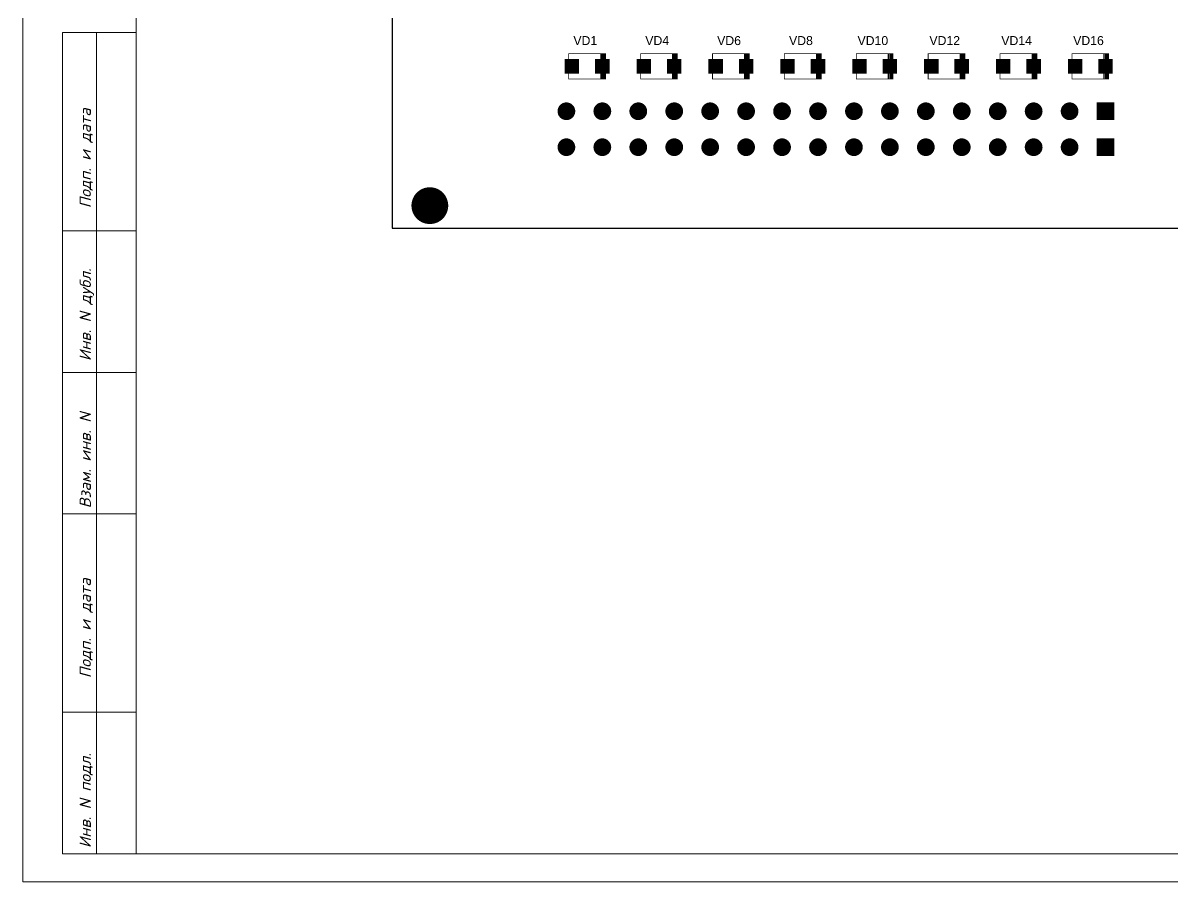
# Model space of a CAD drawing. Extents: x 25 to 880, y 8 to 306.
# Drawn here: x 460 to 663.2, y 9 to 160.7 of the extents above; entities that cross this region are included whole.
import ezdxf
from ezdxf.enums import TextEntityAlignment as Align

# ---------------------------------------------------------------- set-up
doc = ezdxf.new("R2010")
doc.units = 0
doc.header["$MEASUREMENT"] = 0
doc.layers.add('BOT_SILK', color=7, linetype='Continuous')
doc.layers.add('РАМКА', color=7, linetype='Continuous', lineweight=0)
doc.styles.add('ADRF1', font='romans', dxfattribs={"oblique": 15})

msp = doc.modelspace()

# ---------------------------------------------------------------- linework, layer by layer
at = {"layer": 'BOT_SILK'}
msp.add_lwpolyline([(816.35, 253.07), (525.2, 253.07), (525.2, 124.48), (816.35, 124.48)], close=True, dxfattribs=at)
for points, const_width in [([(562.91, 155.31), (562.91, 150.81), (556.41, 150.81), (556.41, 155.31)], 0.125), ([(575.61, 155.31), (575.61, 150.81), (569.11, 150.81), (569.11, 155.31)], 0.125), ([(588.31, 155.31), (588.31, 150.81), (581.81, 150.81), (581.81, 155.31)], 0.125), ([(601.01, 155.31), (601.01, 150.81), (594.51, 150.81), (594.51, 155.31)], 0.125), ([(613.71, 155.31), (613.71, 150.81), (607.21, 150.81), (607.21, 155.31)], 0.125), ([(626.41, 155.31), (626.41, 150.81), (619.91, 150.81), (619.91, 155.31)], 0.125), ([(639.11, 155.31), (639.11, 150.81), (632.61, 150.81), (632.61, 155.31)], 0.125), ([(651.81, 155.31), (651.81, 150.81), (645.31, 150.81), (645.31, 155.31)], 0.125), ([(558.13, 154.22), (555.82, 154.22), (555.82, 151.9), (558.13, 151.9)], 0.25), ([(563.51, 154.22), (561.19, 154.22), (561.19, 151.9), (563.51, 151.9)], 0.25), ([(570.83, 154.22), (568.52, 154.22), (568.52, 151.9), (570.83, 151.9)], 0.25), ([(576.21, 154.22), (573.89, 154.22), (573.89, 151.9), (576.21, 151.9)], 0.25), ([(583.53, 154.22), (581.22, 154.22), (581.22, 151.9), (583.53, 151.9)], 0.25), ([(588.91, 154.22), (586.59, 154.22), (586.59, 151.9), (588.91, 151.9)], 0.25), ([(596.23, 154.22), (593.92, 154.22), (593.92, 151.9), (596.23, 151.9)], 0.25), ([(601.61, 154.22), (599.29, 154.22), (599.29, 151.9), (601.61, 151.9)], 0.25), ([(608.93, 154.22), (606.62, 154.22), (606.62, 151.9), (608.93, 151.9)], 0.25), ([(614.31, 154.22), (611.99, 154.22), (611.99, 151.9), (614.31, 151.9)], 0.25), ([(621.63, 154.22), (619.32, 154.22), (619.32, 151.9), (621.63, 151.9)], 0.25), ([(627.01, 154.22), (624.69, 154.22), (624.69, 151.9), (627.01, 151.9)], 0.25), ([(634.33, 154.22), (632.02, 154.22), (632.02, 151.9), (634.33, 151.9)], 0.25), ([(639.71, 154.22), (637.39, 154.22), (637.39, 151.9), (639.71, 151.9)], 0.25), ([(647.03, 154.22), (644.72, 154.22), (644.72, 151.9), (647.03, 151.9)], 0.25), ([(652.41, 154.22), (650.09, 154.22), (650.09, 151.9), (652.41, 151.9)], 0.25), ([(652.69, 146.56), (649.81, 146.56), (649.81, 143.68), (652.69, 143.68)], 0.25), ([(652.69, 140.21), (649.81, 140.21), (649.81, 137.33), (652.69, 137.33)], 0.25)]:
    msp.add_lwpolyline(points, close=True, dxfattribs=dict(at, const_width=const_width))
for points, const_width in [([(562.04, 155.31), (562.04, 150.81)], 0.125), ([(562.16, 155.31), (562.16, 150.81)], 0.125), ([(562.29, 155.31), (562.29, 150.81)], 0.125), ([(562.41, 155.31), (562.41, 150.81)], 0.125), ([(562.54, 155.31), (562.54, 150.81)], 0.125), ([(562.66, 155.31), (562.66, 150.81)], 0.125), ([(562.79, 155.31), (562.79, 150.81)], 0.125), ([(574.74, 155.31), (574.74, 150.81)], 0.125), ([(574.86, 155.31), (574.86, 150.81)], 0.125), ([(574.99, 155.31), (574.99, 150.81)], 0.125), ([(575.11, 155.31), (575.11, 150.81)], 0.125), ([(575.24, 155.31), (575.24, 150.81)], 0.125), ([(575.36, 155.31), (575.36, 150.81)], 0.125), ([(575.49, 155.31), (575.49, 150.81)], 0.125), ([(587.44, 155.31), (587.44, 150.81)], 0.125), ([(587.56, 155.31), (587.56, 150.81)], 0.125), ([(587.69, 155.31), (587.69, 150.81)], 0.125), ([(587.81, 155.31), (587.81, 150.81)], 0.125), ([(587.94, 155.31), (587.94, 150.81)], 0.125), ([(588.06, 155.31), (588.06, 150.81)], 0.125), ([(588.19, 155.31), (588.19, 150.81)], 0.125), ([(600.14, 155.31), (600.14, 150.81)], 0.125), ([(600.26, 155.31), (600.26, 150.81)], 0.125), ([(600.39, 155.31), (600.39, 150.81)], 0.125), ([(600.51, 155.31), (600.51, 150.81)], 0.125), ([(600.64, 155.31), (600.64, 150.81)], 0.125), ([(600.76, 155.31), (600.76, 150.81)], 0.125), ([(600.89, 155.31), (600.89, 150.81)], 0.125), ([(612.84, 155.31), (612.84, 150.81)], 0.125), ([(612.96, 155.31), (612.96, 150.81)], 0.125), ([(613.09, 155.31), (613.09, 150.81)], 0.125), ([(613.21, 155.31), (613.21, 150.81)], 0.125), ([(613.34, 155.31), (613.34, 150.81)], 0.125), ([(613.46, 155.31), (613.46, 150.81)], 0.125), ([(613.59, 155.31), (613.59, 150.81)], 0.125), ([(625.54, 155.31), (625.54, 150.81)], 0.125), ([(625.66, 155.31), (625.66, 150.81)], 0.125), ([(625.79, 155.31), (625.79, 150.81)], 0.125), ([(625.91, 155.31), (625.91, 150.81)], 0.125), ([(626.04, 155.31), (626.04, 150.81)], 0.125), ([(626.16, 155.31), (626.16, 150.81)], 0.125), ([(626.29, 155.31), (626.29, 150.81)], 0.125), ([(638.24, 155.31), (638.24, 150.81)], 0.125), ([(638.36, 155.31), (638.36, 150.81)], 0.125), ([(638.49, 155.31), (638.49, 150.81)], 0.125), ([(638.61, 155.31), (638.61, 150.81)], 0.125), ([(638.74, 155.31), (638.74, 150.81)], 0.125), ([(638.86, 155.31), (638.86, 150.81)], 0.125), ([(638.99, 155.31), (638.99, 150.81)], 0.125), ([(650.94, 155.31), (650.94, 150.81)], 0.125), ([(651.06, 155.31), (651.06, 150.81)], 0.125), ([(651.19, 155.31), (651.19, 150.81)], 0.125), ([(651.31, 155.31), (651.31, 150.81)], 0.125), ([(651.44, 155.31), (651.44, 150.81)], 0.125), ([(651.56, 155.31), (651.56, 150.81)], 0.125), ([(651.69, 155.31), (651.69, 150.81)], 0.125), ([(555.94, 154.22), (555.94, 151.9)], 0.25), ([(556.19, 154.22), (556.19, 151.9)], 0.25), ([(556.44, 154.22), (556.44, 151.9)], 0.25), ([(556.69, 154.22), (556.69, 151.9)], 0.25), ([(556.94, 154.22), (556.94, 151.9)], 0.25), ([(557.19, 154.22), (557.19, 151.9)], 0.25), ([(557.44, 154.22), (557.44, 151.9)], 0.25), ([(557.69, 154.22), (557.69, 151.9)], 0.25), ([(557.94, 154.22), (557.94, 151.9)], 0.25), ([(561.19, 154.22), (561.19, 151.9)], 0.25), ([(561.44, 154.22), (561.44, 151.9)], 0.25), ([(561.69, 154.22), (561.69, 151.9)], 0.25), ([(561.94, 154.22), (561.94, 151.9)], 0.25), ([(562.19, 154.22), (562.19, 151.9)], 0.25), ([(562.44, 154.22), (562.44, 151.9)], 0.25), ([(562.69, 154.22), (562.69, 151.9)], 0.25), ([(562.94, 154.22), (562.94, 151.9)], 0.25), ([(563.19, 154.22), (563.19, 151.9)], 0.25), ([(563.44, 154.22), (563.44, 151.9)], 0.25), ([(568.69, 154.22), (568.69, 151.9)], 0.25), ([(568.94, 154.22), (568.94, 151.9)], 0.25), ([(569.19, 154.22), (569.19, 151.9)], 0.25), ([(569.44, 154.22), (569.44, 151.9)], 0.25), ([(569.69, 154.22), (569.69, 151.9)], 0.25), ([(569.94, 154.22), (569.94, 151.9)], 0.25), ([(570.19, 154.22), (570.19, 151.9)], 0.25), ([(570.44, 154.22), (570.44, 151.9)], 0.25), ([(570.69, 154.22), (570.69, 151.9)], 0.25), ([(573.94, 154.22), (573.94, 151.9)], 0.25), ([(574.19, 154.22), (574.19, 151.9)], 0.25), ([(574.44, 154.22), (574.44, 151.9)], 0.25), ([(574.69, 154.22), (574.69, 151.9)], 0.25), ([(574.94, 154.22), (574.94, 151.9)], 0.25), ([(575.19, 154.22), (575.19, 151.9)], 0.25), ([(575.44, 154.22), (575.44, 151.9)], 0.25), ([(575.69, 154.22), (575.69, 151.9)], 0.25), ([(575.94, 154.22), (575.94, 151.9)], 0.25), ([(576.19, 154.22), (576.19, 151.9)], 0.25), ([(581.44, 154.22), (581.44, 151.9)], 0.25), ([(581.69, 154.22), (581.69, 151.9)], 0.25), ([(581.94, 154.22), (581.94, 151.9)], 0.25), ([(582.19, 154.22), (582.19, 151.9)], 0.25), ([(582.44, 154.22), (582.44, 151.9)], 0.25), ([(582.69, 154.22), (582.69, 151.9)], 0.25), ([(582.94, 154.22), (582.94, 151.9)], 0.25), ([(583.19, 154.22), (583.19, 151.9)], 0.25), ([(583.44, 154.22), (583.44, 151.9)], 0.25), ([(586.69, 154.22), (586.69, 151.9)], 0.25), ([(586.94, 154.22), (586.94, 151.9)], 0.25), ([(587.19, 154.22), (587.19, 151.9)], 0.25), ([(587.44, 154.22), (587.44, 151.9)], 0.25), ([(587.69, 154.22), (587.69, 151.9)], 0.25), ([(587.94, 154.22), (587.94, 151.9)], 0.25), ([(588.19, 154.22), (588.19, 151.9)], 0.25), ([(588.44, 154.22), (588.44, 151.9)], 0.25), ([(588.69, 154.22), (588.69, 151.9)], 0.25), ([(593.94, 154.22), (593.94, 151.9)], 0.25), ([(594.19, 154.22), (594.19, 151.9)], 0.25), ([(594.44, 154.22), (594.44, 151.9)], 0.25), ([(594.69, 154.22), (594.69, 151.9)], 0.25), ([(594.94, 154.22), (594.94, 151.9)], 0.25), ([(595.19, 154.22), (595.19, 151.9)], 0.25), ([(595.44, 154.22), (595.44, 151.9)], 0.25), ([(595.69, 154.22), (595.69, 151.9)], 0.25), ([(595.94, 154.22), (595.94, 151.9)], 0.25), ([(596.19, 154.22), (596.19, 151.9)], 0.25), ([(599.44, 154.22), (599.44, 151.9)], 0.25), ([(599.69, 154.22), (599.69, 151.9)], 0.25), ([(599.94, 154.22), (599.94, 151.9)], 0.25), ([(600.19, 154.22), (600.19, 151.9)], 0.25), ([(600.44, 154.22), (600.44, 151.9)], 0.25), ([(600.69, 154.22), (600.69, 151.9)], 0.25), ([(600.94, 154.22), (600.94, 151.9)], 0.25), ([(601.19, 154.22), (601.19, 151.9)], 0.25), ([(601.44, 154.22), (601.44, 151.9)], 0.25), ([(606.69, 154.22), (606.69, 151.9)], 0.25), ([(606.94, 154.22), (606.94, 151.9)], 0.25), ([(607.19, 154.22), (607.19, 151.9)], 0.25), ([(607.44, 154.22), (607.44, 151.9)], 0.25), ([(607.69, 154.22), (607.69, 151.9)], 0.25), ([(607.94, 154.22), (607.94, 151.9)], 0.25), ([(608.19, 154.22), (608.19, 151.9)], 0.25), ([(608.44, 154.22), (608.44, 151.9)], 0.25), ([(608.69, 154.22), (608.69, 151.9)], 0.25), ([(612.19, 154.22), (612.19, 151.9)], 0.25), ([(612.44, 154.22), (612.44, 151.9)], 0.25), ([(612.69, 154.22), (612.69, 151.9)], 0.25), ([(612.94, 154.22), (612.94, 151.9)], 0.25), ([(613.19, 154.22), (613.19, 151.9)], 0.25), ([(613.44, 154.22), (613.44, 151.9)], 0.25), ([(613.69, 154.22), (613.69, 151.9)], 0.25), ([(613.94, 154.22), (613.94, 151.9)], 0.25), ([(614.19, 154.22), (614.19, 151.9)], 0.25), ([(619.44, 154.22), (619.44, 151.9)], 0.25), ([(619.69, 154.22), (619.69, 151.9)], 0.25), ([(619.94, 154.22), (619.94, 151.9)], 0.25), ([(620.19, 154.22), (620.19, 151.9)], 0.25), ([(620.44, 154.22), (620.44, 151.9)], 0.25), ([(620.69, 154.22), (620.69, 151.9)], 0.25), ([(620.94, 154.22), (620.94, 151.9)], 0.25), ([(621.19, 154.22), (621.19, 151.9)], 0.25), ([(621.44, 154.22), (621.44, 151.9)], 0.25), ([(624.69, 154.22), (624.69, 151.9)], 0.25), ([(624.94, 154.22), (624.94, 151.9)], 0.25), ([(625.19, 154.22), (625.19, 151.9)], 0.25), ([(625.44, 154.22), (625.44, 151.9)], 0.25), ([(625.69, 154.22), (625.69, 151.9)], 0.25), ([(625.94, 154.22), (625.94, 151.9)], 0.25), ([(626.19, 154.22), (626.19, 151.9)], 0.25), ([(626.44, 154.22), (626.44, 151.9)], 0.25), ([(626.69, 154.22), (626.69, 151.9)], 0.25), ([(626.94, 154.22), (626.94, 151.9)], 0.25), ([(632.19, 154.22), (632.19, 151.9)], 0.25), ([(632.44, 154.22), (632.44, 151.9)], 0.25), ([(632.69, 154.22), (632.69, 151.9)], 0.25), ([(632.94, 154.22), (632.94, 151.9)], 0.25), ([(633.19, 154.22), (633.19, 151.9)], 0.25), ([(633.44, 154.22), (633.44, 151.9)], 0.25), ([(633.69, 154.22), (633.69, 151.9)], 0.25), ([(633.94, 154.22), (633.94, 151.9)], 0.25), ([(634.19, 154.22), (634.19, 151.9)], 0.25), ([(637.44, 154.22), (637.44, 151.9)], 0.25), ([(637.69, 154.22), (637.69, 151.9)], 0.25), ([(637.94, 154.22), (637.94, 151.9)], 0.25), ([(638.19, 154.22), (638.19, 151.9)], 0.25), ([(638.44, 154.22), (638.44, 151.9)], 0.25), ([(638.69, 154.22), (638.69, 151.9)], 0.25), ([(638.94, 154.22), (638.94, 151.9)], 0.25), ([(639.19, 154.22), (639.19, 151.9)], 0.25), ([(639.44, 154.22), (639.44, 151.9)], 0.25), ([(639.69, 154.22), (639.69, 151.9)], 0.25), ([(644.94, 154.22), (644.94, 151.9)], 0.25), ([(645.19, 154.22), (645.19, 151.9)], 0.25), ([(645.44, 154.22), (645.44, 151.9)], 0.25), ([(645.69, 154.22), (645.69, 151.9)], 0.25), ([(645.94, 154.22), (645.94, 151.9)], 0.25), ([(646.19, 154.22), (646.19, 151.9)], 0.25), ([(646.44, 154.22), (646.44, 151.9)], 0.25), ([(646.69, 154.22), (646.69, 151.9)], 0.25), ([(646.94, 154.22), (646.94, 151.9)], 0.25), ([(650.19, 154.22), (650.19, 151.9)], 0.25), ([(650.44, 154.22), (650.44, 151.9)], 0.25), ([(650.69, 154.22), (650.69, 151.9)], 0.25), ([(650.94, 154.22), (650.94, 151.9)], 0.25), ([(651.19, 154.22), (651.19, 151.9)], 0.25), ([(651.44, 154.22), (651.44, 151.9)], 0.25), ([(651.69, 154.22), (651.69, 151.9)], 0.25), ([(651.94, 154.22), (651.94, 151.9)], 0.25), ([(652.19, 154.22), (652.19, 151.9)], 0.25), ([(555.19, 146.31), (555.19, 143.93)], 0.25), ([(555.44, 146.45), (555.44, 143.8)], 0.25), ([(555.69, 146.53), (555.69, 143.72)], 0.25), ([(555.94, 146.56), (555.94, 143.69)], 0.25), ([(556.19, 146.55), (556.19, 143.7)], 0.25), ([(556.44, 146.49), (556.44, 143.76)], 0.25), ([(556.69, 146.38), (556.69, 143.86)], 0.25), ([(556.94, 146.21), (556.94, 144.04)], 0.25), ([(561.44, 146.24), (561.44, 144.01)], 0.25), ([(561.69, 146.4), (561.69, 143.84)], 0.25), ([(561.94, 146.5), (561.94, 143.74)], 0.25), ([(562.19, 146.55), (562.19, 143.69)], 0.25), ([(562.44, 146.56), (562.44, 143.69)], 0.25), ([(562.69, 146.52), (562.69, 143.73)], 0.25), ([(562.94, 146.43), (562.94, 143.81)], 0.25), ([(563.19, 146.29), (563.19, 143.96)], 0.25), ([(567.94, 146.34), (567.94, 143.9)], 0.25), ([(568.19, 146.47), (568.19, 143.78)], 0.25), ([(568.44, 146.54), (568.44, 143.71)], 0.25), ([(568.69, 146.56), (568.69, 143.69)], 0.25), ([(568.94, 146.54), (568.94, 143.71)], 0.25), ([(569.19, 146.47), (569.19, 143.77)], 0.25), ([(569.44, 146.35), (569.44, 143.89)], 0.25), ([(569.69, 146.16), (569.69, 144.08)], 0.25), ([(574.19, 146.28), (574.19, 143.97)], 0.25), ([(574.44, 146.42), (574.44, 143.82)], 0.25), ([(574.69, 146.51), (574.69, 143.73)], 0.25), ([(574.94, 146.55), (574.94, 143.69)], 0.25), ([(575.19, 146.55), (575.19, 143.69)], 0.25), ([(575.44, 146.5), (575.44, 143.74)], 0.25), ([(575.69, 146.41), (575.69, 143.84)], 0.25), ([(575.94, 146.25), (575.94, 144)], 0.25), ([(580.44, 146.19), (580.44, 144.05)], 0.25), ([(580.69, 146.37), (580.69, 143.87)], 0.25), ([(580.94, 146.48), (580.94, 143.76)], 0.25), ([(581.19, 146.54), (581.19, 143.7)], 0.25), ([(581.44, 146.56), (581.44, 143.69)], 0.25), ([(581.69, 146.53), (581.69, 143.72)], 0.25), ([(581.94, 146.45), (581.94, 143.79)], 0.25), ([(582.19, 146.32), (582.19, 143.92)], 0.25), ([(586.94, 146.31), (586.94, 143.93)], 0.25), ([(587.19, 146.45), (587.19, 143.8)], 0.25), ([(587.44, 146.53), (587.44, 143.72)], 0.25), ([(587.69, 146.56), (587.69, 143.69)], 0.25), ([(587.94, 146.55), (587.94, 143.7)], 0.25), ([(588.19, 146.49), (588.19, 143.76)], 0.25), ([(588.44, 146.38), (588.44, 143.86)], 0.25), ([(588.69, 146.21), (588.69, 144.04)], 0.25), ([(593.19, 146.24), (593.19, 144.01)], 0.25), ([(593.44, 146.4), (593.44, 143.84)], 0.25), ([(593.69, 146.5), (593.69, 143.74)], 0.25), ([(593.94, 146.55), (593.94, 143.69)], 0.25), ([(594.19, 146.56), (594.19, 143.69)], 0.25), ([(594.44, 146.52), (594.44, 143.73)], 0.25), ([(594.69, 146.43), (594.69, 143.81)], 0.25), ([(594.94, 146.29), (594.94, 143.96)], 0.25), ([(599.69, 146.34), (599.69, 143.9)], 0.25), ([(599.94, 146.47), (599.94, 143.78)], 0.25), ([(600.19, 146.54), (600.19, 143.71)], 0.25), ([(600.44, 146.56), (600.44, 143.69)], 0.25), ([(600.69, 146.54), (600.69, 143.71)], 0.25), ([(600.94, 146.47), (600.94, 143.77)], 0.25), ([(601.19, 146.35), (601.19, 143.89)], 0.25), ([(601.44, 146.16), (601.44, 144.08)], 0.25), ([(605.94, 146.28), (605.94, 143.97)], 0.25), ([(606.19, 146.42), (606.19, 143.82)], 0.25), ([(606.44, 146.51), (606.44, 143.73)], 0.25), ([(606.69, 146.55), (606.69, 143.69)], 0.25), ([(606.94, 146.55), (606.94, 143.69)], 0.25), ([(607.19, 146.5), (607.19, 143.74)], 0.25), ([(607.44, 146.41), (607.44, 143.84)], 0.25), ([(607.69, 146.25), (607.69, 144)], 0.25), ([(612.19, 146.19), (612.19, 144.05)], 0.25), ([(612.44, 146.37), (612.44, 143.87)], 0.25), ([(612.69, 146.48), (612.69, 143.76)], 0.25), ([(612.94, 146.54), (612.94, 143.7)], 0.25), ([(613.19, 146.56), (613.19, 143.69)], 0.25), ([(613.44, 146.53), (613.44, 143.72)], 0.25), ([(613.69, 146.45), (613.69, 143.79)], 0.25), ([(613.94, 146.32), (613.94, 143.92)], 0.25), ([(618.69, 146.31), (618.69, 143.93)], 0.25), ([(618.94, 146.45), (618.94, 143.8)], 0.25), ([(619.19, 146.53), (619.19, 143.72)], 0.25), ([(619.44, 146.56), (619.44, 143.69)], 0.25), ([(619.69, 146.55), (619.69, 143.7)], 0.25), ([(619.94, 146.49), (619.94, 143.76)], 0.25), ([(620.19, 146.38), (620.19, 143.86)], 0.25), ([(620.44, 146.21), (620.44, 144.04)], 0.25), ([(624.94, 146.24), (624.94, 144.01)], 0.25), ([(625.19, 146.4), (625.19, 143.84)], 0.25), ([(625.44, 146.5), (625.44, 143.74)], 0.25), ([(625.69, 146.55), (625.69, 143.69)], 0.25), ([(625.94, 146.56), (625.94, 143.69)], 0.25), ([(626.19, 146.52), (626.19, 143.73)], 0.25), ([(626.44, 146.43), (626.44, 143.81)], 0.25), ([(626.69, 146.29), (626.69, 143.96)], 0.25), ([(631.44, 146.34), (631.44, 143.9)], 0.25), ([(631.69, 146.47), (631.69, 143.78)], 0.25), ([(631.94, 146.54), (631.94, 143.71)], 0.25), ([(632.19, 146.56), (632.19, 143.69)], 0.25), ([(632.44, 146.54), (632.44, 143.71)], 0.25), ([(632.69, 146.47), (632.69, 143.77)], 0.25), ([(632.94, 146.35), (632.94, 143.89)], 0.25), ([(633.19, 146.16), (633.19, 144.08)], 0.25), ([(637.69, 146.28), (637.69, 143.97)], 0.25), ([(637.94, 146.42), (637.94, 143.82)], 0.25), ([(638.19, 146.51), (638.19, 143.73)], 0.25), ([(638.44, 146.55), (638.44, 143.69)], 0.25), ([(638.69, 146.55), (638.69, 143.69)], 0.25), ([(638.94, 146.5), (638.94, 143.74)], 0.25), ([(639.19, 146.41), (639.19, 143.84)], 0.25), ([(639.44, 146.25), (639.44, 144)], 0.25), ([(643.94, 146.19), (643.94, 144.05)], 0.25), ([(644.19, 146.37), (644.19, 143.87)], 0.25), ([(644.44, 146.48), (644.44, 143.76)], 0.25), ([(644.69, 146.54), (644.69, 143.7)], 0.25), ([(644.94, 146.56), (644.94, 143.69)], 0.25), ([(645.19, 146.53), (645.19, 143.72)], 0.25), ([(645.44, 146.45), (645.44, 143.79)], 0.25), ([(645.69, 146.32), (645.69, 143.92)], 0.25), ([(649.94, 146.56), (649.94, 143.68)], 0.25), ([(650.19, 146.56), (650.19, 143.68)], 0.25), ([(650.44, 146.56), (650.44, 143.68)], 0.25), ([(650.69, 146.56), (650.69, 143.68)], 0.25), ([(650.94, 146.56), (650.94, 143.68)], 0.25), ([(651.19, 146.56), (651.19, 143.68)], 0.25), ([(651.44, 146.56), (651.44, 143.68)], 0.25), ([(651.69, 146.56), (651.69, 143.68)], 0.25), ([(651.94, 146.56), (651.94, 143.68)], 0.25), ([(652.19, 146.56), (652.19, 143.68)], 0.25), ([(652.44, 146.56), (652.44, 143.68)], 0.25), ([(554.69, 145.72), (554.69, 144.52)], 0.25), ([(554.94, 146.1), (554.94, 144.15)], 0.25), ([(557.19, 145.92), (557.19, 144.32)], 0.25), ([(560.94, 145.42), (560.94, 144.82)], 0.25), ([(561.19, 145.98), (561.19, 144.27)], 0.25), ([(563.44, 146.05), (563.44, 144.19)], 0.25), ([(563.69, 145.63), (563.69, 144.61)], 0.25), ([(567.44, 145.82), (567.44, 144.42)], 0.25), ([(567.69, 146.15), (567.69, 144.1)], 0.25), ([(569.94, 145.84), (569.94, 144.4)], 0.25), ([(573.69, 145.6), (573.69, 144.65)], 0.25), ([(573.94, 146.04), (573.94, 144.2)], 0.25), ([(576.19, 145.99), (576.19, 144.25)], 0.25), ([(576.44, 145.47), (576.44, 144.77)], 0.25), ([(580.19, 145.9), (580.19, 144.34)], 0.25), ([(582.44, 146.11), (582.44, 144.13)], 0.25), ([(582.69, 145.75), (582.69, 144.5)], 0.25), ([(586.44, 145.72), (586.44, 144.52)], 0.25), ([(586.69, 146.1), (586.69, 144.15)], 0.25), ([(588.94, 145.92), (588.94, 144.32)], 0.25), ([(592.69, 145.42), (592.69, 144.82)], 0.25), ([(592.94, 145.98), (592.94, 144.27)], 0.25), ([(595.19, 146.05), (595.19, 144.19)], 0.25), ([(595.44, 145.63), (595.44, 144.61)], 0.25), ([(599.19, 145.82), (599.19, 144.42)], 0.25), ([(599.44, 146.15), (599.44, 144.1)], 0.25), ([(601.69, 145.84), (601.69, 144.4)], 0.25), ([(605.44, 145.6), (605.44, 144.65)], 0.25), ([(605.69, 146.04), (605.69, 144.2)], 0.25), ([(607.94, 145.99), (607.94, 144.25)], 0.25), ([(608.19, 145.47), (608.19, 144.77)], 0.25), ([(611.94, 145.9), (611.94, 144.34)], 0.25), ([(614.19, 146.11), (614.19, 144.13)], 0.25), ([(614.44, 145.75), (614.44, 144.5)], 0.25), ([(618.19, 145.72), (618.19, 144.52)], 0.25), ([(618.44, 146.1), (618.44, 144.15)], 0.25), ([(620.69, 145.92), (620.69, 144.32)], 0.25), ([(624.44, 145.42), (624.44, 144.82)], 0.25), ([(624.69, 145.98), (624.69, 144.27)], 0.25), ([(626.94, 146.05), (626.94, 144.19)], 0.25), ([(627.19, 145.63), (627.19, 144.61)], 0.25), ([(630.94, 145.82), (630.94, 144.42)], 0.25), ([(631.19, 146.15), (631.19, 144.1)], 0.25), ([(633.44, 145.84), (633.44, 144.4)], 0.25), ([(637.19, 145.6), (637.19, 144.65)], 0.25), ([(637.44, 146.04), (637.44, 144.2)], 0.25), ([(639.69, 145.99), (639.69, 144.25)], 0.25), ([(639.94, 145.47), (639.94, 144.77)], 0.25), ([(643.69, 145.9), (643.69, 144.34)], 0.25), ([(645.94, 146.11), (645.94, 144.13)], 0.25), ([(646.19, 145.75), (646.19, 144.5)], 0.25), ([(555.44, 140.1), (555.44, 137.45)], 0.25), ([(555.69, 140.18), (555.69, 137.37)], 0.25), ([(555.94, 140.21), (555.94, 137.34)], 0.25), ([(556.19, 140.2), (556.19, 137.35)], 0.25), ([(556.44, 140.14), (556.44, 137.41)], 0.25), ([(561.94, 140.15), (561.94, 137.39)], 0.25), ([(562.19, 140.2), (562.19, 137.34)], 0.25), ([(562.44, 140.21), (562.44, 137.34)], 0.25), ([(562.69, 140.17), (562.69, 137.38)], 0.25), ([(562.94, 140.08), (562.94, 137.46)], 0.25), ([(568.19, 140.12), (568.19, 137.43)], 0.25), ([(568.44, 140.19), (568.44, 137.36)], 0.25), ([(568.69, 140.21), (568.69, 137.34)], 0.25), ([(568.94, 140.19), (568.94, 137.36)], 0.25), ([(569.19, 140.12), (569.19, 137.42)], 0.25), ([(574.44, 140.07), (574.44, 137.47)], 0.25), ([(574.69, 140.16), (574.69, 137.38)], 0.25), ([(574.94, 140.2), (574.94, 137.34)], 0.25), ([(575.19, 140.2), (575.19, 137.34)], 0.25), ([(575.44, 140.15), (575.44, 137.39)], 0.25), ([(580.94, 140.13), (580.94, 137.41)], 0.25), ([(581.19, 140.19), (581.19, 137.35)], 0.25), ([(581.44, 140.21), (581.44, 137.34)], 0.25), ([(581.69, 140.18), (581.69, 137.37)], 0.25), ([(581.94, 140.1), (581.94, 137.44)], 0.25), ([(587.19, 140.1), (587.19, 137.45)], 0.25), ([(587.44, 140.18), (587.44, 137.37)], 0.25), ([(587.69, 140.21), (587.69, 137.34)], 0.25), ([(587.94, 140.2), (587.94, 137.35)], 0.25), ([(588.19, 140.14), (588.19, 137.41)], 0.25), ([(593.69, 140.15), (593.69, 137.39)], 0.25), ([(593.94, 140.2), (593.94, 137.34)], 0.25), ([(594.19, 140.21), (594.19, 137.34)], 0.25), ([(594.44, 140.17), (594.44, 137.38)], 0.25), ([(594.69, 140.08), (594.69, 137.46)], 0.25), ([(599.94, 140.12), (599.94, 137.43)], 0.25), ([(600.19, 140.19), (600.19, 137.36)], 0.25), ([(600.44, 140.21), (600.44, 137.34)], 0.25), ([(600.69, 140.19), (600.69, 137.36)], 0.25), ([(600.94, 140.12), (600.94, 137.42)], 0.25), ([(606.19, 140.07), (606.19, 137.47)], 0.25), ([(606.44, 140.16), (606.44, 137.38)], 0.25), ([(606.69, 140.2), (606.69, 137.34)], 0.25), ([(606.94, 140.2), (606.94, 137.34)], 0.25), ([(607.19, 140.15), (607.19, 137.39)], 0.25), ([(612.69, 140.13), (612.69, 137.41)], 0.25), ([(612.94, 140.19), (612.94, 137.35)], 0.25), ([(613.19, 140.21), (613.19, 137.34)], 0.25), ([(613.44, 140.18), (613.44, 137.37)], 0.25), ([(613.69, 140.1), (613.69, 137.44)], 0.25), ([(618.94, 140.1), (618.94, 137.45)], 0.25), ([(619.19, 140.18), (619.19, 137.37)], 0.25), ([(619.44, 140.21), (619.44, 137.34)], 0.25), ([(619.69, 140.2), (619.69, 137.35)], 0.25), ([(619.94, 140.14), (619.94, 137.41)], 0.25), ([(625.44, 140.15), (625.44, 137.39)], 0.25), ([(625.69, 140.2), (625.69, 137.34)], 0.25), ([(625.94, 140.21), (625.94, 137.34)], 0.25), ([(626.19, 140.17), (626.19, 137.38)], 0.25), ([(626.44, 140.08), (626.44, 137.46)], 0.25), ([(631.69, 140.12), (631.69, 137.43)], 0.25), ([(631.94, 140.19), (631.94, 137.36)], 0.25), ([(632.19, 140.21), (632.19, 137.34)], 0.25), ([(632.44, 140.19), (632.44, 137.36)], 0.25), ([(632.69, 140.12), (632.69, 137.42)], 0.25), ([(637.94, 140.07), (637.94, 137.47)], 0.25), ([(638.19, 140.16), (638.19, 137.38)], 0.25), ([(638.44, 140.2), (638.44, 137.34)], 0.25), ([(638.69, 140.2), (638.69, 137.34)], 0.25), ([(638.94, 140.15), (638.94, 137.39)], 0.25), ([(644.44, 140.13), (644.44, 137.41)], 0.25), ([(644.69, 140.19), (644.69, 137.35)], 0.25), ([(644.94, 140.21), (644.94, 137.34)], 0.25), ([(645.19, 140.18), (645.19, 137.37)], 0.25), ([(645.44, 140.1), (645.44, 137.44)], 0.25), ([(649.94, 140.21), (649.94, 137.33)], 0.25), ([(650.19, 140.21), (650.19, 137.33)], 0.25), ([(650.44, 140.21), (650.44, 137.33)], 0.25), ([(650.69, 140.21), (650.69, 137.33)], 0.25), ([(650.94, 140.21), (650.94, 137.33)], 0.25), ([(651.19, 140.21), (651.19, 137.33)], 0.25), ([(651.44, 140.21), (651.44, 137.33)], 0.25), ([(651.69, 140.21), (651.69, 137.33)], 0.25), ([(651.94, 140.21), (651.94, 137.33)], 0.25), ([(652.19, 140.21), (652.19, 137.33)], 0.25), ([(652.44, 140.21), (652.44, 137.33)], 0.25), ([(554.69, 139.37), (554.69, 138.17)], 0.25), ([(554.94, 139.75), (554.94, 137.8)], 0.25), ([(555.19, 139.96), (555.19, 137.58)], 0.25), ([(556.69, 140.03), (556.69, 137.51)], 0.25), ([(556.94, 139.86), (556.94, 137.69)], 0.25), ([(557.19, 139.57), (557.19, 137.97)], 0.25), ([(560.94, 139.07), (560.94, 138.47)], 0.25), ([(561.19, 139.63), (561.19, 137.92)], 0.25), ([(561.44, 139.89), (561.44, 137.66)], 0.25), ([(561.69, 140.05), (561.69, 137.49)], 0.25), ([(563.19, 139.94), (563.19, 137.61)], 0.25), ([(563.44, 139.7), (563.44, 137.84)], 0.25), ([(563.69, 139.28), (563.69, 138.26)], 0.25), ([(567.44, 139.47), (567.44, 138.07)], 0.25), ([(567.69, 139.8), (567.69, 137.75)], 0.25), ([(567.94, 139.99), (567.94, 137.55)], 0.25), ([(569.44, 140), (569.44, 137.54)], 0.25), ([(569.69, 139.81), (569.69, 137.73)], 0.25), ([(569.94, 139.49), (569.94, 138.05)], 0.25), ([(573.69, 139.25), (573.69, 138.3)], 0.25), ([(573.94, 139.69), (573.94, 137.85)], 0.25), ([(574.19, 139.93), (574.19, 137.62)], 0.25), ([(575.69, 140.06), (575.69, 137.49)], 0.25), ([(575.94, 139.9), (575.94, 137.65)], 0.25), ([(576.19, 139.64), (576.19, 137.9)], 0.25), ([(576.44, 139.12), (576.44, 138.42)], 0.25), ([(580.19, 139.55), (580.19, 137.99)], 0.25), ([(580.44, 139.84), (580.44, 137.7)], 0.25), ([(580.69, 140.02), (580.69, 137.52)], 0.25), ([(582.19, 139.97), (582.19, 137.57)], 0.25), ([(582.44, 139.76), (582.44, 137.78)], 0.25), ([(582.69, 139.4), (582.69, 138.15)], 0.25), ([(586.44, 139.37), (586.44, 138.17)], 0.25), ([(586.69, 139.75), (586.69, 137.8)], 0.25), ([(586.94, 139.96), (586.94, 137.58)], 0.25), ([(588.44, 140.03), (588.44, 137.51)], 0.25), ([(588.69, 139.86), (588.69, 137.69)], 0.25), ([(588.94, 139.57), (588.94, 137.97)], 0.25), ([(592.69, 139.07), (592.69, 138.47)], 0.25), ([(592.94, 139.63), (592.94, 137.92)], 0.25), ([(593.19, 139.89), (593.19, 137.66)], 0.25), ([(593.44, 140.05), (593.44, 137.49)], 0.25), ([(594.94, 139.94), (594.94, 137.61)], 0.25), ([(595.19, 139.7), (595.19, 137.84)], 0.25), ([(595.44, 139.28), (595.44, 138.26)], 0.25), ([(599.19, 139.47), (599.19, 138.07)], 0.25), ([(599.44, 139.8), (599.44, 137.75)], 0.25), ([(599.69, 139.99), (599.69, 137.55)], 0.25), ([(601.19, 140), (601.19, 137.54)], 0.25), ([(601.44, 139.81), (601.44, 137.73)], 0.25), ([(601.69, 139.49), (601.69, 138.05)], 0.25), ([(605.44, 139.25), (605.44, 138.3)], 0.25), ([(605.69, 139.69), (605.69, 137.85)], 0.25), ([(605.94, 139.93), (605.94, 137.62)], 0.25), ([(607.44, 140.06), (607.44, 137.49)], 0.25), ([(607.69, 139.9), (607.69, 137.65)], 0.25), ([(607.94, 139.64), (607.94, 137.9)], 0.25), ([(608.19, 139.12), (608.19, 138.42)], 0.25), ([(611.94, 139.55), (611.94, 137.99)], 0.25), ([(612.19, 139.84), (612.19, 137.7)], 0.25), ([(612.44, 140.02), (612.44, 137.52)], 0.25), ([(613.94, 139.97), (613.94, 137.57)], 0.25), ([(614.19, 139.76), (614.19, 137.78)], 0.25), ([(614.44, 139.4), (614.44, 138.15)], 0.25), ([(618.19, 139.37), (618.19, 138.17)], 0.25), ([(618.44, 139.75), (618.44, 137.8)], 0.25), ([(618.69, 139.96), (618.69, 137.58)], 0.25), ([(620.19, 140.03), (620.19, 137.51)], 0.25), ([(620.44, 139.86), (620.44, 137.69)], 0.25), ([(620.69, 139.57), (620.69, 137.97)], 0.25), ([(624.44, 139.07), (624.44, 138.47)], 0.25), ([(624.69, 139.63), (624.69, 137.92)], 0.25), ([(624.94, 139.89), (624.94, 137.66)], 0.25), ([(625.19, 140.05), (625.19, 137.49)], 0.25), ([(626.69, 139.94), (626.69, 137.61)], 0.25), ([(626.94, 139.7), (626.94, 137.84)], 0.25), ([(627.19, 139.28), (627.19, 138.26)], 0.25), ([(630.94, 139.47), (630.94, 138.07)], 0.25), ([(631.19, 139.8), (631.19, 137.75)], 0.25), ([(631.44, 139.99), (631.44, 137.55)], 0.25), ([(632.94, 140), (632.94, 137.54)], 0.25), ([(633.19, 139.81), (633.19, 137.73)], 0.25), ([(633.44, 139.49), (633.44, 138.05)], 0.25), ([(637.19, 139.25), (637.19, 138.3)], 0.25), ([(637.44, 139.69), (637.44, 137.85)], 0.25), ([(637.69, 139.93), (637.69, 137.62)], 0.25), ([(639.19, 140.06), (639.19, 137.49)], 0.25), ([(639.44, 139.9), (639.44, 137.65)], 0.25), ([(639.69, 139.64), (639.69, 137.9)], 0.25), ([(639.94, 139.12), (639.94, 138.42)], 0.25), ([(643.69, 139.55), (643.69, 137.99)], 0.25), ([(643.94, 139.84), (643.94, 137.7)], 0.25), ([(644.19, 140.02), (644.19, 137.52)], 0.25), ([(645.69, 139.97), (645.69, 137.57)], 0.25), ([(645.94, 139.76), (645.94, 137.78)], 0.25), ([(646.19, 139.4), (646.19, 138.15)], 0.25), ([(529.19, 130.07), (529.19, 126.84)], 0.25), ([(529.44, 130.42), (529.44, 126.48)], 0.25), ([(529.69, 130.7), (529.69, 126.21)], 0.25), ([(529.94, 130.91), (529.94, 125.99)], 0.25), ([(530.19, 131.09), (530.19, 125.82)], 0.25), ([(530.44, 131.23), (530.44, 125.67)], 0.25), ([(530.69, 131.35), (530.69, 125.56)], 0.25), ([(530.94, 131.44), (530.94, 125.47)], 0.25), ([(531.19, 131.5), (531.19, 125.4)], 0.25), ([(531.44, 131.55), (531.44, 125.36)], 0.25), ([(531.69, 131.57), (531.69, 125.33)], 0.25), ([(531.94, 131.58), (531.94, 125.33)], 0.25), ([(532.19, 131.56), (532.19, 125.35)], 0.25), ([(532.44, 131.52), (532.44, 125.38)], 0.25), ([(532.69, 131.47), (532.69, 125.44)], 0.25), ([(532.94, 131.39), (532.94, 125.52)], 0.25), ([(533.19, 131.28), (533.19, 125.62)], 0.25), ([(533.44, 131.15), (533.44, 125.75)], 0.25), ([(533.69, 130.99), (533.69, 125.92)], 0.25), ([(533.94, 130.79), (533.94, 126.12)], 0.25), ([(534.19, 130.54), (534.19, 126.36)], 0.25), ([(534.44, 130.22), (534.44, 126.68)], 0.25), ([(528.94, 129.55), (528.94, 127.36)], 0.25), ([(534.69, 129.79), (534.69, 127.12)], 0.25), ([(534.94, 129.02), (534.94, 127.89)], 0.25)]:
    msp.add_lwpolyline(points, dxfattribs=dict(at, const_width=const_width))
at = {"layer": 'BOT_SILK', "const_width": 0.25}
for points in [[(557.44, 145.12, -1), (554.56, 145.12, -1)], [(563.79, 145.12, -1), (560.91, 145.12, -1)], [(570.14, 145.12, -1), (567.26, 145.12, -1)], [(576.49, 145.12, -1), (573.61, 145.12, -1)], [(582.84, 145.12, -1), (579.96, 145.12, -1)], [(589.19, 145.12, -1), (586.31, 145.12, -1)], [(595.54, 145.12, -1), (592.66, 145.12, -1)], [(601.89, 145.12, -1), (599.01, 145.12, -1)], [(608.24, 145.12, -1), (605.36, 145.12, -1)], [(614.59, 145.12, -1), (611.71, 145.12, -1)], [(620.94, 145.12, -1), (618.06, 145.12, -1)], [(627.29, 145.12, -1), (624.41, 145.12, -1)], [(633.64, 145.12, -1), (630.76, 145.12, -1)], [(639.99, 145.12, -1), (637.11, 145.12, -1)], [(646.34, 145.12, -1), (643.46, 145.12, -1)], [(557.44, 138.77, -1), (554.56, 138.77, -1)], [(563.79, 138.77, -1), (560.91, 138.77, -1)], [(570.14, 138.77, -1), (567.26, 138.77, -1)], [(576.49, 138.77, -1), (573.61, 138.77, -1)], [(582.84, 138.77, -1), (579.96, 138.77, -1)], [(589.19, 138.77, -1), (586.31, 138.77, -1)], [(595.54, 138.77, -1), (592.66, 138.77, -1)], [(601.89, 138.77, -1), (599.01, 138.77, -1)], [(608.24, 138.77, -1), (605.36, 138.77, -1)], [(614.59, 138.77, -1), (611.71, 138.77, -1)], [(620.94, 138.77, -1), (618.06, 138.77, -1)], [(627.29, 138.77, -1), (624.41, 138.77, -1)], [(633.64, 138.77, -1), (630.76, 138.77, -1)], [(639.99, 138.77, -1), (637.11, 138.77, -1)], [(646.34, 138.77, -1), (643.46, 138.77, -1)], [(535, 128.45, -1), (528.75, 128.45, -1)]]:
    msp.add_lwpolyline(points, format="xyb", close=True, dxfattribs=at)
at = {"layer": 'РАМКА'}
for p, q in [((460, 306), (460, 9)), ((480, 14), (480, 301)), ((467, 14), (467, 159)), ((480, 159), (467, 159)), ((473, 14), (473, 159)), ((480, 124), (467, 124)), ((480, 99), (467, 99)), ((480, 74), (467, 74)), ((480, 39), (467, 39)), ((480, 14), (467, 14)), ((875, 14), (480, 14)), ((460, 9), (880, 9))]:
    msp.add_line(p, q, dxfattribs=at)

# ---------------------------------------------------------------- texts
at = {"layer": 'BOT_SILK', "text_generation_flag": 6, "width": 1.019685}
for s, p in [('VD1', (559.34, 156.81)), ('VD4', (572.04, 156.81)), ('VD6', (584.74, 156.81)), ('VD8', (597.44, 156.81)), ('VD10', (610.14, 156.81)), ('VD12', (622.84, 156.81)), ('VD14', (635.54, 156.81)), ('VD16', (648.24, 156.81))]:
    msp.add_text(s, height=1.587, rotation=180, dxfattribs=at).set_placement(p, align=Align.CENTER)
at = {"layer": 'РАМКА', "style": 'ADRF1', "oblique": 15}
for s, p in [('Подп. и дата', (472, 128)), ('Инв. N дубл.', (472, 101)), ('Взам. инв. N', (472, 75)), ('Подп. и дата', (472, 45)), ('Инв. N подл.', (472, 15))]:
    msp.add_text(s, height=2, rotation=90, dxfattribs=at).set_placement(p)

doc.saveas('drawing.dxf')
